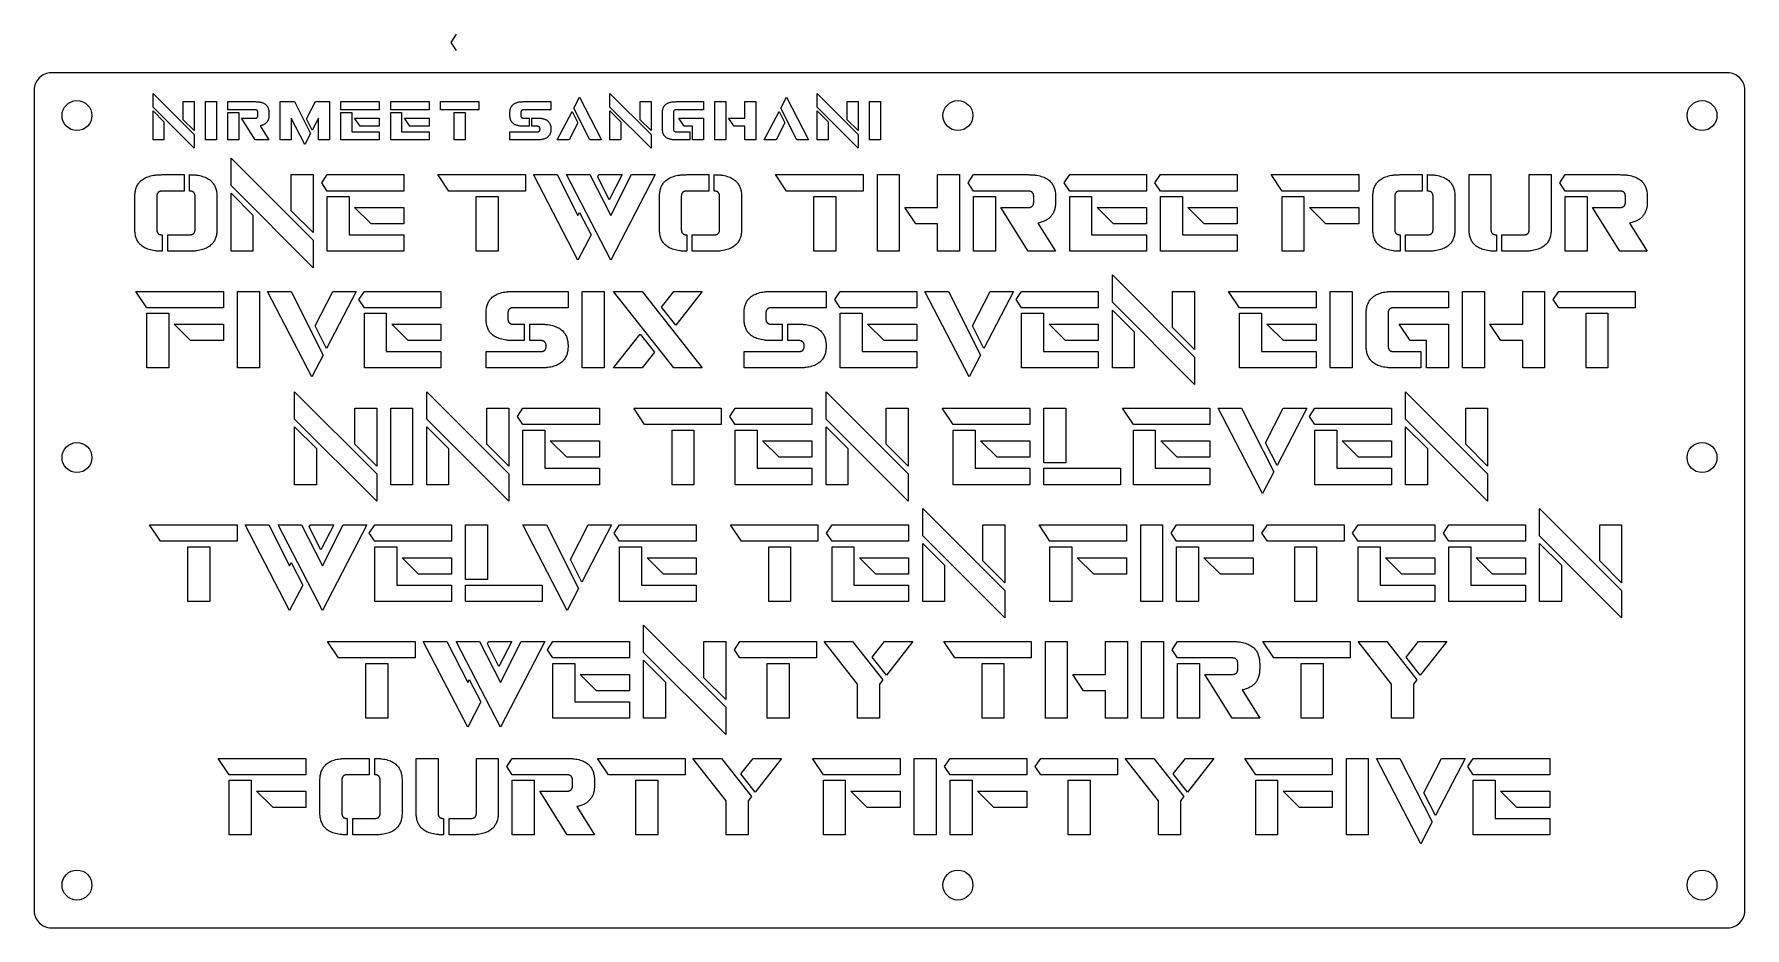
# Model space of a CAD drawing. Header units: millimetres. Extents: x 0 to 200, y -100 to 5.
import ezdxf

# ---------------------------------------------------------------- set-up
doc = ezdxf.new("R2010")
doc.units = ezdxf.units.MM
doc.layers.get('0').update_dxf_attribs({"linetype": 'CONTINUOUS'})

msp = doc.modelspace()

# ---------------------------------------------------------------- linework, layer by layer
for p, q in [((48.75, 3.56), (49.39, 4.52)), ((49.39, 2.6), (48.75, 3.56)), ((22.64, -4.33), (22.64, -3.37)), ((22.64, -3.37), (25.84, -3.37)), ((57.22, -3.37), (60.42, -3.37)), ((60.42, -3.37), (60.42, -4.33)), ((75.05, -3.37), (78.25, -3.37)), ((78.25, -3.37), (78.25, -4.33)), ((25.84, -4.33), (22.64, -4.33)), ((25.84, -7.85), (24.24, -5.29)), ((24.24, -5.29), (25.84, -5.29)), ((26.16, -4.97), (26.16, -4.65)), ((27.44, -4.65), (27.44, -4.97)), ((55.62, -4.97), (55.62, -4.65)), ((56.9, -4.65), (56.9, -4.97)), ((60.42, -4.33), (57.22, -4.33)), ((57.22, -5.29), (57.86, -5.29)), ((57.86, -5.29), (57.86, -6.25)), ((58.18, -6.25), (58.18, -5.29)), ((58.18, -5.29), (58.82, -5.29)), ((73.45, -6.57), (73.45, -4.65)), ((74.73, -4.65), (74.73, -6.57)), ((78.25, -4.33), (75.05, -4.33)), ((27.44, -7.85), (25.84, -7.85)), ((26.41, -6.2), (27.44, -7.85)), ((55.62, -7.85), (55.62, -6.89)), ((55.62, -6.89), (58.82, -6.89)), ((58.82, -7.85), (55.62, -7.85)), ((57.86, -6.25), (57.22, -6.25)), ((58.82, -6.25), (58.18, -6.25)), ((75.05, -6.89), (76.65, -6.89)), ((76.65, -7.85), (75.05, -7.85)), ((76.65, -6.89), (76.65, -7.85)), ((14.97, -11.91), (17.53, -11.91)), ((17.53, -11.91), (17.53, -13.83)), ((18.17, -13.83), (18.17, -11.91)), ((33.62, -12.87), (34.26, -11.91)), ((34.26, -11.91), (43.22, -11.91)), ((43.22, -11.91), (43.22, -13.83)), ((76.3, -11.91), (78.86, -11.91)), ((78.86, -11.91), (78.86, -13.83)), ((79.5, -13.83), (79.5, -11.91)), ((109.19, -12.87), (109.83, -11.91)), ((109.83, -11.91), (116.22, -11.91)), ((120.43, -12.87), (121.07, -11.91)), ((121.07, -11.91), (130.03, -11.91)), ((130.03, -11.91), (130.03, -13.83)), ((131.04, -12.87), (131.68, -11.91)), ((131.68, -11.91), (140.64, -11.91)), ((140.64, -11.91), (140.64, -13.83)), ((159.71, -11.91), (162.27, -11.91)), ((162.27, -11.91), (162.27, -13.83)), ((162.91, -13.83), (162.91, -11.91)), ((167.76, -18.31), (167.76, -11.91)), ((167.76, -11.91), (170.32, -11.91)), ((170.32, -11.91), (170.32, -18.31)), ((174.8, -18.31), (174.8, -11.91)), ((174.8, -11.91), (177.36, -11.91)), ((177.36, -11.91), (177.36, -18.31)), ((178.37, -12.87), (179.01, -11.91)), ((179.01, -11.91), (185.4, -11.91)), ((17.53, -13.83), (14.97, -13.83)), ((34.26, -13.83), (33.62, -12.87)), ((43.22, -13.83), (34.26, -13.83)), ((78.86, -13.83), (76.3, -13.83)), ((109.83, -13.83), (109.19, -12.87)), ((116.22, -13.83), (109.83, -13.83)), ((121.07, -13.83), (120.43, -12.87)), ((130.03, -13.83), (121.07, -13.83)), ((131.68, -13.83), (131.04, -12.87)), ((140.64, -13.83), (131.68, -13.83)), ((162.27, -13.83), (159.71, -13.83)), ((179.01, -13.83), (178.37, -12.87)), ((185.4, -13.83), (179.01, -13.83)), ((11.77, -18.31), (11.77, -14.47)), ((14.33, -14.47), (14.33, -18.31)), ((18.81, -18.31), (18.81, -14.47)), ((21.36, -14.47), (21.36, -18.31)), ((73.11, -18.31), (73.11, -14.47)), ((75.66, -14.47), (75.66, -18.31)), ((80.14, -18.31), (80.14, -14.47)), ((82.7, -14.47), (82.7, -18.31)), ((116.22, -20.87), (113.02, -15.75)), ((113.02, -15.75), (116.22, -15.75)), ((116.86, -15.11), (116.86, -14.47)), ((119.42, -14.47), (119.42, -15.11)), ((156.51, -18.31), (156.51, -14.47)), ((159.07, -14.47), (159.07, -18.31)), ((163.55, -18.31), (163.55, -14.47)), ((166.11, -14.47), (166.11, -18.31)), ((185.4, -20.87), (182.2, -15.75)), ((182.2, -15.75), (185.4, -15.75)), ((186.04, -15.11), (186.04, -14.47)), ((188.6, -14.47), (188.6, -15.11)), ((117.36, -17.57), (119.42, -20.87)), ((186.54, -17.57), (188.6, -20.87)), ((14.97, -18.95), (14.97, -20.87)), ((15.61, -20.87), (15.61, -18.95)), ((15.61, -18.95), (18.17, -18.95)), ((76.3, -18.95), (76.3, -20.87)), ((76.94, -20.87), (76.94, -18.95)), ((76.94, -18.95), (79.5, -18.95)), ((159.71, -18.95), (159.71, -20.87)), ((160.35, -20.87), (160.35, -18.95)), ((160.35, -18.95), (162.91, -18.95)), ((170.96, -18.95), (170.96, -20.87)), ((171.6, -20.87), (171.6, -18.95)), ((171.6, -18.95), (174.16, -18.95)), ((18.17, -20.87), (15.61, -20.87)), ((79.5, -20.87), (76.94, -20.87)), ((119.42, -20.87), (116.22, -20.87)), ((162.91, -20.87), (160.35, -20.87)), ((174.16, -20.87), (171.6, -20.87)), ((188.6, -20.87), (185.4, -20.87)), ((37.32, -25.56), (37.65, -25.56)), ((56.02, -25.56), (62.42, -25.56)), ((62.42, -25.56), (62.42, -27.48)), ((86.19, -25.56), (92.59, -25.56)), ((92.59, -25.56), (92.59, -27.48)), ((93.6, -26.52), (94.24, -25.56)), ((94.24, -25.56), (103.2, -25.56)), ((103.2, -25.56), (103.2, -27.48)), ((114.81, -26.52), (115.45, -25.56)), ((115.45, -25.56), (124.41, -25.56)), ((124.41, -25.56), (124.41, -27.48)), ((158.94, -25.56), (165.34, -25.56)), ((165.34, -25.56), (165.34, -27.48)), ((62.42, -27.48), (56.02, -27.48)), ((92.59, -27.48), (86.19, -27.48)), ((94.24, -27.48), (93.6, -26.52)), ((103.2, -27.48), (94.24, -27.48)), ((115.45, -27.48), (114.81, -26.52)), ((124.41, -27.48), (115.45, -27.48)), ((165.34, -27.48), (158.94, -27.48)), ((52.83, -28.76), (52.83, -28.12)), ((55.38, -28.12), (55.38, -28.76)), ((56.02, -29.4), (57.3, -29.4)), ((57.3, -29.4), (57.3, -31.32)), ((57.94, -31.32), (57.94, -29.4)), ((57.94, -29.4), (59.22, -29.4)), ((82.99, -28.76), (82.99, -28.12)), ((85.55, -28.12), (85.55, -28.76)), ((86.19, -29.4), (87.47, -29.4)), ((87.47, -29.4), (87.47, -31.32)), ((88.11, -31.32), (88.11, -29.4)), ((88.11, -29.4), (89.39, -29.4)), ((155.74, -31.96), (155.74, -28.12)), ((158.3, -28.12), (158.3, -31.96)), ((57.3, -31.32), (56.02, -31.32)), ((59.22, -31.32), (57.94, -31.32)), ((87.47, -31.32), (86.19, -31.32)), ((89.39, -31.32), (88.11, -31.32)), ((52.83, -34.52), (52.83, -32.6)), ((52.83, -32.6), (59.22, -32.6)), ((82.99, -34.52), (82.99, -32.6)), ((82.99, -32.6), (89.39, -32.6)), ((158.94, -32.6), (162.14, -32.6)), ((162.14, -32.6), (162.14, -34.52)), ((59.22, -34.52), (52.83, -34.52)), ((89.39, -34.52), (82.99, -34.52)), ((162.14, -34.52), (158.94, -34.52)), ((56.5, -40.18), (57.14, -39.22)), ((57.14, -39.22), (66.1, -39.22)), ((66.1, -39.22), (66.1, -41.14)), ((81.33, -40.18), (81.97, -39.22)), ((81.97, -39.22), (90.93, -39.22)), ((90.93, -39.22), (90.93, -41.14)), ((149.09, -40.18), (149.73, -39.22)), ((149.73, -39.22), (158.68, -39.22)), ((158.68, -39.22), (158.68, -41.14)), ((57.14, -41.14), (56.5, -40.18)), ((66.1, -41.14), (57.14, -41.14)), ((81.97, -41.14), (81.33, -40.18)), ((90.93, -41.14), (81.97, -41.14)), ((149.73, -41.14), (149.09, -40.18)), ((158.68, -41.14), (149.73, -41.14)), ((39.18, -53.83), (39.82, -52.87)), ((39.82, -54.79), (39.18, -53.83)), ((39.82, -52.87), (48.78, -52.87)), ((48.78, -52.87), (48.78, -54.79)), ((67.81, -53.83), (68.45, -52.87)), ((68.45, -54.79), (67.81, -53.83)), ((68.45, -52.87), (77.41, -52.87)), ((77.41, -52.87), (77.41, -54.79)), ((132.93, -53.83), (133.57, -52.87)), ((133.57, -54.79), (132.93, -53.83)), ((133.57, -52.87), (142.53, -52.87)), ((142.53, -52.87), (142.53, -54.79)), ((154.15, -53.83), (154.79, -52.87)), ((154.79, -54.79), (154.15, -53.83)), ((154.79, -52.87), (163.75, -52.87)), ((163.75, -52.87), (163.75, -54.79)), ((164.76, -53.83), (165.39, -52.87)), ((165.39, -54.79), (164.76, -53.83)), ((165.39, -52.87), (174.35, -52.87)), ((174.35, -52.87), (174.35, -54.79)), ((48.78, -54.79), (39.82, -54.79)), ((77.41, -54.79), (68.45, -54.79)), ((142.53, -54.79), (133.57, -54.79)), ((163.75, -54.79), (154.79, -54.79)), ((174.35, -54.79), (165.39, -54.79)), ((60, -67.48), (60.64, -66.52)), ((60.64, -68.44), (60, -67.48)), ((60.64, -66.52), (69.6, -66.52)), ((69.6, -66.52), (69.6, -68.44)), ((133.04, -67.48), (133.68, -66.52)), ((133.68, -68.44), (133.04, -67.48)), ((133.68, -66.52), (140.08, -66.52)), ((69.6, -68.44), (60.64, -68.44)), ((140.08, -68.44), (133.68, -68.44)), ((140.72, -69.72), (140.72, -69.08)), ((143.28, -69.08), (143.28, -69.72)), ((140.08, -75.48), (136.88, -70.36)), ((136.88, -70.36), (140.08, -70.36)), ((141.22, -72.18), (143.28, -75.48)), ((143.28, -75.48), (140.08, -75.48)), ((36.61, -80.18), (39.17, -80.18)), ((39.17, -80.18), (39.17, -82.1)), ((39.81, -82.1), (39.81, -80.18)), ((44.66, -86.57), (44.66, -80.18)), ((44.66, -80.18), (47.22, -80.18)), ((47.22, -80.18), (47.22, -86.57)), ((51.7, -86.57), (51.7, -80.18)), ((51.7, -80.18), (54.25, -80.18)), ((54.25, -80.18), (54.25, -86.57)), ((55.26, -81.14), (55.9, -80.18)), ((55.9, -82.1), (55.26, -81.14)), ((55.9, -80.18), (62.3, -80.18)), ((117.05, -81.14), (117.69, -80.18)), ((117.69, -82.1), (117.05, -81.14)), ((117.69, -80.18), (126.65, -80.18)), ((126.65, -80.18), (126.65, -82.1)), ((167.6, -81.14), (168.24, -80.18)), ((168.24, -82.1), (167.6, -81.14)), ((168.24, -80.18), (177.2, -80.18)), ((177.2, -80.18), (177.2, -82.1)), ((33.41, -86.57), (33.41, -82.74)), ((35.97, -82.74), (35.97, -86.57)), ((39.17, -82.1), (36.61, -82.1)), ((40.45, -86.57), (40.45, -82.74)), ((43.01, -82.74), (43.01, -86.57)), ((62.3, -82.1), (55.9, -82.1)), ((62.94, -83.37), (62.94, -82.74)), ((65.5, -82.74), (65.5, -83.37)), ((126.65, -82.1), (117.69, -82.1)), ((177.2, -82.1), (168.24, -82.1)), ((62.3, -89.13), (59.1, -84.01)), ((59.1, -84.01), (62.3, -84.01)), ((63.44, -85.83), (65.5, -89.13)), ((36.61, -87.21), (36.61, -89.13)), ((37.25, -89.13), (37.25, -87.21)), ((37.25, -87.21), (39.81, -87.21)), ((47.86, -87.21), (47.86, -89.13)), ((48.5, -89.13), (48.5, -87.21)), ((48.5, -87.21), (51.06, -87.21)), ((39.81, -89.13), (37.25, -89.13)), ((51.06, -89.13), (48.5, -89.13)), ((65.5, -89.13), (62.3, -89.13))]:
    msp.add_line(p, q)
msp.add_lwpolyline([(198, -100, 0.414214), (200, -98), (200, -2, 0.414214), (198, 0), (2, 0, 0.414214), (0, -2), (0, -98, 0.414214), (2, -100)], format="xyb", close=True)
for points in [[(13.9, -2.41), (18.69, -7.21), (18.69, -8.81), (13.9, -4.01)], [(17.41, -5.48), (17.41, -3.37), (18.69, -3.37), (18.69, -6.76)], [(20.03, -3.37), (21.31, -3.37), (21.31, -7.85), (20.03, -7.85)], [(30.05, -5.29), (30.05, -7.85), (28.77, -7.85), (28.77, -3.37), (30.44, -3.37), (32.31, -7.1), (31.65, -8.37)], [(34.53, -3.37), (34.53, -7.85), (33.25, -7.85), (33.25, -5.29), (32.51, -6.72), (31.84, -5.39), (32.87, -3.37)], [(40.34, -4.33), (35.86, -4.33), (35.86, -3.37), (40.34, -3.37)], [(46.16, -4.33), (41.68, -4.33), (41.68, -3.37), (46.16, -3.37)], [(51.97, -4.33), (47.49, -4.33), (47.49, -3.37), (51.97, -3.37)], [(63.08, -4.13), (63.75, -2.85), (66.34, -7.85), (64.96, -7.85)], [(67.32, -2.41), (72.12, -7.21), (72.12, -8.81), (67.32, -4.01)], [(70.84, -5.48), (70.84, -3.37), (72.12, -3.37), (72.12, -6.76)], [(79.58, -3.37), (80.86, -3.37), (80.86, -7.85), (79.58, -7.85)], [(83.1, -6.25), (81.82, -6.25), (81.18, -5.29), (83.1, -5.29), (83.1, -3.37), (84.38, -3.37), (84.38, -7.85), (83.1, -7.85)], [(87.29, -4.13), (87.95, -2.85), (90.54, -7.85), (89.17, -7.85)], [(91.53, -2.41), (96.33, -7.21), (96.33, -8.81), (91.53, -4.01)], [(95.05, -5.48), (95.05, -3.37), (96.33, -3.37), (96.33, -6.76)], [(97.66, -3.37), (98.94, -3.37), (98.94, -7.85), (97.66, -7.85)], [(15.17, -5.74), (15.17, -7.85), (13.9, -7.85), (13.9, -4.46)], [(23.92, -7.85), (22.64, -7.85), (22.64, -4.65), (23.92, -4.65)], [(35.86, -4.65), (37.14, -4.65), (37.14, -6.89), (40.34, -6.89), (40.34, -7.85), (35.86, -7.85)], [(40.34, -6.25), (38.1, -6.25), (37.46, -5.29), (40.34, -5.29)], [(41.68, -4.65), (42.96, -4.65), (42.96, -6.89), (46.16, -6.89), (46.16, -7.85), (41.68, -7.85)], [(46.16, -6.25), (43.92, -6.25), (43.28, -5.29), (46.16, -5.29)], [(49.09, -4.65), (50.37, -4.65), (50.37, -7.85), (49.09, -7.85)], [(63.56, -5.83), (62.53, -7.85), (61.15, -7.85), (62.89, -4.51)], [(68.6, -5.74), (68.6, -7.85), (67.32, -7.85), (67.32, -4.46)], [(78.25, -7.85), (76.97, -7.85), (76.97, -6.25), (76.01, -6.25), (75.37, -5.29), (78.25, -5.29)], [(87.77, -5.83), (86.74, -7.85), (85.36, -7.85), (87.1, -4.51)], [(92.81, -5.74), (92.81, -7.85), (91.53, -7.85), (91.53, -4.46)], [(23.01, -9.99), (32.61, -19.59), (32.61, -22.79), (23.01, -13.19)], [(23.01, -10), (23.02, -10)], [(30.05, -16.13), (30.05, -11.91), (32.61, -11.91), (32.61, -18.69)], [(57.44, -13.83), (48.49, -13.83), (47.21, -11.91), (57.44, -11.91)], [(65.11, -18.95), (63.57, -21.91), (58.39, -11.91), (61.14, -11.91), (63.57, -16.69), (63.75, -16.33)], [(67.41, -16.69), (69.84, -11.91), (72.59, -11.91), (67.41, -21.91), (62.23, -11.91), (64.98, -11.91)], [(65.88, -12.16), (66, -11.91), (68.76, -11.91), (67.24, -14.84)], [(96.93, -13.83), (87.97, -13.83), (86.69, -11.91), (96.93, -11.91)], [(98.58, -11.91), (101.14, -11.91), (101.14, -20.87), (98.58, -20.87)], [(105.62, -17.67), (103.06, -17.67), (101.78, -15.75), (105.62, -15.75), (105.62, -11.91), (108.18, -11.91), (108.18, -20.87), (105.62, -20.87)], [(154.86, -13.83), (145.91, -13.83), (144.63, -11.91), (154.86, -11.91)], [(25.57, -16.64), (25.57, -20.87), (23.01, -20.87), (23.01, -14.09)], [(34.26, -14.47), (36.82, -14.47), (36.82, -18.95), (43.22, -18.95), (43.22, -20.87), (34.26, -20.87)], [(43.22, -17.67), (39.38, -17.67), (37.46, -15.75), (43.22, -15.75)], [(51.69, -14.47), (54.25, -14.47), (54.25, -20.87), (51.69, -20.87)], [(91.17, -14.47), (93.73, -14.47), (93.73, -20.87), (91.17, -20.87)], [(112.38, -20.87), (109.83, -20.87), (109.83, -14.47), (112.38, -14.47)], [(121.07, -14.47), (123.63, -14.47), (123.63, -18.95), (130.03, -18.95), (130.03, -20.87), (121.07, -20.87)], [(130.03, -17.67), (126.19, -17.67), (124.27, -15.75), (130.03, -15.75)], [(131.68, -14.47), (134.24, -14.47), (134.24, -18.95), (140.64, -18.95), (140.64, -20.87), (131.68, -20.87)], [(140.64, -17.67), (136.8, -17.67), (134.88, -15.75), (140.64, -15.75)], [(148.46, -20.87), (145.91, -20.87), (145.91, -14.47), (148.46, -14.47)], [(154.86, -17.67), (151.02, -17.67), (149.1, -15.75), (154.86, -15.75)], [(181.56, -20.87), (179.01, -20.87), (179.01, -14.47), (181.56, -14.47)], [(126.06, -23.64), (135.66, -33.24), (135.66, -36.44), (126.06, -26.84)], [(22.13, -27.48), (13.18, -27.48), (11.9, -25.56), (22.13, -25.56)], [(23.78, -25.56), (26.34, -25.56), (26.34, -34.52), (23.78, -34.52)], [(33.79, -33.01), (32.47, -35.56), (27.29, -25.56), (30.04, -25.56)], [(32.85, -29.61), (34.9, -25.56), (37.65, -25.56), (34.19, -32.26)], [(47.56, -27.48), (38.6, -27.48), (37.96, -26.52), (38.6, -25.56), (47.56, -25.56)], [(37.96, -26.52), (38.6, -25.56), (47.56, -25.56), (47.56, -27.48), (38.6, -27.48)], [(64.07, -25.56), (66.63, -25.56), (66.63, -34.52), (64.07, -34.52)], [(78.11, -34.52), (74.78, -34.52), (67.74, -25.56), (71.07, -25.56)], [(73.34, -27.39), (74.78, -25.56), (78.11, -25.56), (75.01, -29.51)], [(110.65, -33.01), (109.33, -35.56), (104.14, -25.56), (106.89, -25.56)], [(109.7, -29.61), (111.76, -25.56), (114.51, -25.56), (111.04, -32.26)], [(133.1, -29.79), (133.1, -25.56), (135.66, -25.56), (135.66, -32.34)], [(149.89, -27.48), (140.93, -27.48), (139.65, -25.56), (149.89, -25.56)], [(151.53, -25.56), (154.09, -25.56), (154.09, -34.52), (151.53, -34.52)], [(166.99, -25.56), (169.55, -25.56), (169.55, -34.52), (166.99, -34.52)], [(174.03, -31.32), (171.47, -31.32), (170.19, -29.4), (174.03, -29.4), (174.03, -25.56), (176.59, -25.56), (176.59, -34.52), (174.03, -34.52)], [(187.19, -27.48), (178.24, -27.48), (177.6, -26.52), (178.24, -25.56), (187.19, -25.56)], [(128.62, -30.3), (128.62, -34.52), (126.06, -34.52), (126.06, -27.74)], [(15.74, -34.52), (13.18, -34.52), (13.18, -28.12), (15.74, -28.12)], [(22.13, -31.32), (18.29, -31.32), (16.38, -29.4), (22.13, -29.4)], [(38.6, -28.12), (41.16, -28.12), (41.16, -32.6), (47.56, -32.6), (47.56, -34.52), (38.6, -34.52)], [(47.56, -31.32), (43.72, -31.32), (41.8, -29.4), (47.56, -29.4)], [(94.24, -28.12), (96.8, -28.12), (96.8, -32.6), (103.2, -32.6), (103.2, -34.52), (94.24, -34.52)], [(103.2, -31.32), (99.36, -31.32), (97.44, -29.4), (103.2, -29.4)], [(115.45, -28.12), (118.01, -28.12), (118.01, -32.6), (124.41, -32.6), (124.41, -34.52), (115.45, -34.52)], [(124.41, -31.32), (120.57, -31.32), (118.65, -29.4), (124.41, -29.4)], [(140.93, -28.12), (143.49, -28.12), (143.49, -32.6), (149.89, -32.6), (149.89, -34.52), (140.93, -34.52)], [(149.89, -31.32), (146.05, -31.32), (144.13, -29.4), (149.89, -29.4)], [(165.34, -34.52), (162.78, -34.52), (162.78, -31.32), (160.86, -31.32), (159.58, -29.4), (165.34, -29.4)], [(181.44, -28.12), (183.99, -28.12), (183.99, -34.52), (181.44, -34.52)], [(72.51, -32.69), (71.07, -34.52), (67.74, -34.52), (70.85, -30.57)], [(30.44, -37.3), (40.04, -46.89), (40.04, -50.09), (30.44, -40.5)], [(45.89, -37.3), (55.49, -46.89), (55.49, -50.09), (45.89, -40.5)], [(92.58, -37.3), (102.18, -46.89), (102.18, -50.09), (92.58, -40.5)], [(160.33, -37.3), (169.93, -46.89), (169.93, -50.09), (160.33, -40.5)], [(37.48, -43.44), (37.48, -39.22), (40.04, -39.22), (40.04, -46)], [(41.69, -39.22), (44.24, -39.22), (44.24, -48.17), (41.69, -48.17)], [(52.93, -43.44), (52.93, -39.22), (55.49, -39.22), (55.49, -46)], [(80.32, -41.14), (71.37, -41.14), (70.09, -39.22), (80.32, -39.22)], [(99.62, -43.44), (99.62, -39.22), (102.18, -39.22), (102.18, -46)], [(116.4, -41.14), (107.45, -41.14), (106.17, -39.22), (116.4, -39.22)], [(120.61, -45.61), (118.05, -45.61), (118.05, -39.22), (120.61, -39.22)], [(137.47, -41.14), (128.51, -41.14), (127.23, -39.22), (137.47, -39.22)], [(144.92, -46.66), (143.6, -49.22), (138.42, -39.22), (141.17, -39.22)], [(143.98, -43.26), (146.03, -39.22), (148.78, -39.22), (145.31, -45.91)], [(167.37, -43.44), (167.37, -39.22), (169.93, -39.22), (169.93, -46)], [(33, -43.95), (33, -48.17), (30.44, -48.17), (30.44, -41.39)], [(48.45, -43.95), (48.45, -48.17), (45.89, -48.17), (45.89, -41.39)], [(57.14, -41.78), (59.7, -41.78), (59.7, -46.25), (66.1, -46.25), (66.1, -48.17), (57.14, -48.17)], [(74.57, -41.78), (77.13, -41.78), (77.13, -48.17), (74.57, -48.17)], [(81.97, -41.78), (84.53, -41.78), (84.53, -46.25), (90.93, -46.25), (90.93, -48.17), (81.97, -48.17)], [(95.14, -43.95), (95.14, -48.17), (92.58, -48.17), (92.58, -41.39)], [(107.45, -41.78), (110.01, -41.78), (110.01, -46.25), (116.4, -46.25), (116.4, -48.17), (107.45, -48.17)], [(128.51, -41.78), (131.07, -41.78), (131.07, -46.25), (137.47, -46.25), (137.47, -48.17), (128.51, -48.17)], [(149.73, -41.78), (152.29, -41.78), (152.29, -46.25), (158.68, -46.25), (158.68, -48.17), (149.73, -48.17)], [(162.89, -43.95), (162.89, -48.17), (160.33, -48.17), (160.33, -41.39)], [(66.1, -44.97), (62.26, -44.97), (60.34, -43.06), (66.1, -43.06)], [(90.93, -44.97), (87.09, -44.97), (85.17, -43.06), (90.93, -43.06)], [(116.4, -44.97), (112.57, -44.97), (110.65, -43.06), (116.4, -43.06)], [(137.47, -44.97), (133.63, -44.97), (131.71, -43.06), (137.47, -43.06)], [(158.68, -44.97), (154.85, -44.97), (152.93, -43.06), (158.68, -43.06)], [(118.05, -46.25), (127.01, -46.25), (127.01, -48.17), (118.05, -48.17)], [(103.89, -50.95), (113.49, -60.55), (113.49, -63.75), (103.89, -54.15)], [(176, -50.95), (185.6, -60.55), (185.6, -63.75), (176, -54.15)], [(23.73, -54.79), (14.77, -54.79), (13.49, -52.87), (23.73, -52.87)], [(31.39, -59.91), (29.86, -62.87), (24.67, -52.87), (27.43, -52.87), (29.86, -57.65), (30.04, -57.29)], [(33.7, -57.65), (36.13, -52.87), (38.88, -52.87), (33.7, -62.87), (28.51, -52.87), (31.26, -52.87)], [(32.16, -53.12), (32.29, -52.87), (35.04, -52.87), (33.52, -55.8)], [(52.99, -59.27), (50.43, -59.27), (50.43, -52.87), (52.99, -52.87)], [(63.65, -60.32), (62.32, -62.87), (57.14, -52.87), (59.89, -52.87)], [(62.7, -56.91), (64.75, -52.87), (67.51, -52.87), (64.04, -59.56)], [(91.64, -54.79), (82.68, -54.79), (81.4, -52.87), (91.64, -52.87)], [(102.24, -54.79), (93.29, -54.79), (92.65, -53.83), (93.29, -52.87), (102.24, -52.87)], [(110.93, -57.09), (110.93, -52.87), (113.49, -52.87), (113.49, -59.65)], [(127.72, -54.79), (118.76, -54.79), (117.48, -52.87), (127.72, -52.87)], [(129.37, -52.87), (131.92, -52.87), (131.92, -61.83), (129.37, -61.83)], [(153.14, -54.79), (144.18, -54.79), (143.54, -53.83), (144.18, -52.87), (153.14, -52.87)], [(183.04, -57.09), (183.04, -52.87), (185.6, -52.87), (185.6, -59.65)], [(17.97, -55.43), (20.53, -55.43), (20.53, -61.83), (17.97, -61.83)], [(39.82, -55.43), (42.38, -55.43), (42.38, -59.91), (48.78, -59.91), (48.78, -61.83), (39.82, -61.83)], [(68.45, -55.43), (71.01, -55.43), (71.01, -59.91), (77.41, -59.91), (77.41, -61.83), (68.45, -61.83)], [(85.88, -55.43), (88.44, -55.43), (88.44, -61.83), (85.88, -61.83)], [(93.29, -55.43), (95.84, -55.43), (95.84, -59.91), (102.24, -59.91), (102.24, -61.83), (93.29, -61.83)], [(106.45, -57.6), (106.45, -61.83), (103.89, -61.83), (103.89, -55.04)], [(121.32, -61.83), (118.76, -61.83), (118.76, -55.43), (121.32, -55.43)], [(136.13, -61.83), (133.57, -61.83), (133.57, -55.43), (136.13, -55.43)], [(147.38, -55.43), (149.94, -55.43), (149.94, -61.83), (147.38, -61.83)], [(154.79, -55.43), (157.35, -55.43), (157.35, -59.91), (163.75, -59.91), (163.75, -61.83), (154.79, -61.83)], [(165.39, -55.43), (167.95, -55.43), (167.95, -59.91), (174.35, -59.91), (174.35, -61.83), (165.39, -61.83)], [(178.56, -57.6), (178.56, -61.83), (176, -61.83), (176, -55.04)], [(48.78, -58.63), (44.94, -58.63), (43.02, -56.71), (48.78, -56.71)], [(77.41, -58.63), (73.57, -58.63), (71.65, -56.71), (77.41, -56.71)], [(102.24, -58.63), (98.4, -58.63), (96.48, -56.71), (102.24, -56.71)], [(127.72, -58.63), (123.88, -58.63), (121.96, -56.71), (127.72, -56.71)], [(142.53, -58.63), (138.69, -58.63), (136.77, -56.71), (142.53, -56.71)], [(163.75, -58.63), (159.91, -58.63), (157.99, -56.71), (163.75, -56.71)], [(174.35, -58.63), (170.51, -58.63), (168.59, -56.71), (174.35, -56.71)], [(50.43, -59.91), (59.39, -59.91), (59.39, -61.83), (50.43, -61.83)], [(71.25, -64.6), (80.85, -74.2), (80.85, -77.4), (71.25, -67.8)], [(44.55, -68.44), (35.59, -68.44), (34.31, -66.52), (44.55, -66.52)], [(52.21, -73.56), (50.68, -76.52), (45.49, -66.52), (48.25, -66.52), (50.68, -71.3), (50.86, -70.94)], [(54.52, -71.3), (56.95, -66.52), (59.7, -66.52), (54.52, -76.52), (49.33, -66.52), (52.08, -66.52)], [(52.98, -66.77), (53.11, -66.52), (55.86, -66.52), (54.34, -69.45)], [(78.29, -70.75), (78.29, -66.52), (80.85, -66.52), (80.85, -73.3)], [(91.45, -68.44), (82.5, -68.44), (81.86, -67.48), (82.5, -66.52), (91.45, -66.52)], [(96.27, -71.49), (92.37, -66.52), (95.69, -66.52), (99.21, -71), (98.83, -71.49), (98.83, -75.48), (96.27, -75.48)], [(97.97, -68.35), (99.41, -66.52), (102.73, -66.52), (99.63, -70.47)], [(116.58, -68.44), (107.62, -68.44), (106.34, -66.52), (116.58, -66.52)], [(118.23, -66.52), (120.78, -66.52), (120.78, -75.48), (118.23, -75.48)], [(125.26, -72.28), (122.7, -72.28), (121.42, -70.36), (125.26, -70.36), (125.26, -66.52), (127.82, -66.52), (127.82, -75.48), (125.26, -75.48)], [(129.47, -66.52), (132.03, -66.52), (132.03, -75.48), (129.47, -75.48)], [(153.88, -68.44), (144.93, -68.44), (143.65, -66.52), (153.88, -66.52)], [(158.7, -71.49), (154.8, -66.52), (158.13, -66.52), (161.64, -71), (161.26, -71.49), (161.26, -75.48), (158.7, -75.48)], [(160.4, -68.35), (161.84, -66.52), (165.16, -66.52), (162.06, -70.47)], [(38.79, -69.08), (41.35, -69.08), (41.35, -75.48), (38.79, -75.48)], [(60.64, -69.08), (63.2, -69.08), (63.2, -73.56), (69.6, -73.56), (69.6, -75.48), (60.64, -75.48)], [(73.81, -71.26), (73.81, -75.48), (71.25, -75.48), (71.25, -68.7)], [(85.7, -69.08), (88.25, -69.08), (88.25, -75.48), (85.7, -75.48)], [(110.82, -69.08), (113.38, -69.08), (113.38, -75.48), (110.82, -75.48)], [(136.24, -75.48), (133.68, -75.48), (133.68, -69.08), (136.24, -69.08)], [(148.13, -69.08), (150.69, -69.08), (150.69, -75.48), (148.13, -75.48)], [(69.6, -72.28), (65.76, -72.28), (63.84, -70.36), (69.6, -70.36)], [(31.76, -82.1), (22.8, -82.1), (21.52, -80.18), (31.76, -80.18)], [(76.11, -82.1), (67.15, -82.1), (65.87, -80.18), (76.11, -80.18)], [(80.92, -85.14), (77.02, -80.18), (80.35, -80.18), (83.87, -84.65), (83.48, -85.14), (83.48, -89.13), (80.92, -89.13)], [(82.62, -82.01), (84.06, -80.18), (87.39, -80.18), (84.28, -84.12)], [(101.23, -82.1), (92.27, -82.1), (90.99, -80.18), (101.23, -80.18)], [(102.88, -80.18), (105.44, -80.18), (105.44, -89.13), (102.88, -89.13)], [(116.05, -82.1), (107.09, -82.1), (106.45, -81.14), (107.09, -80.18), (116.05, -80.18)], [(131.47, -85.14), (127.57, -80.18), (130.89, -80.18), (134.41, -84.65), (134.03, -85.14), (134.03, -89.13), (131.47, -89.13)], [(133.16, -82.01), (134.6, -80.18), (137.93, -80.18), (134.83, -84.12)], [(151.77, -82.1), (142.82, -82.1), (141.54, -80.18), (151.77, -80.18)], [(153.42, -80.18), (155.98, -80.18), (155.98, -89.13), (153.42, -89.13)], [(163.43, -87.62), (162.11, -90.18), (156.93, -80.18), (159.68, -80.18)], [(162.49, -84.22), (164.54, -80.18), (167.29, -80.18), (163.83, -86.87)], [(25.36, -89.13), (22.8, -89.13), (22.8, -82.74), (25.36, -82.74)], [(58.46, -89.13), (55.9, -89.13), (55.9, -82.74), (58.46, -82.74)], [(70.35, -82.74), (72.91, -82.74), (72.91, -89.13), (70.35, -89.13)], [(94.83, -89.13), (92.27, -89.13), (92.27, -82.74), (94.83, -82.74)], [(109.65, -89.13), (107.09, -89.13), (107.09, -82.74), (109.65, -82.74)], [(120.89, -82.74), (123.45, -82.74), (123.45, -89.13), (120.89, -89.13)], [(145.38, -89.13), (142.82, -89.13), (142.82, -82.74), (145.38, -82.74)], [(168.24, -82.74), (170.8, -82.74), (170.8, -87.21), (177.2, -87.21), (177.2, -89.13), (168.24, -89.13)], [(31.76, -85.93), (27.92, -85.93), (26, -84.01), (31.76, -84.01)], [(101.23, -85.93), (97.39, -85.93), (95.47, -84.01), (101.23, -84.01)], [(116.05, -85.93), (112.21, -85.93), (110.29, -84.01), (116.05, -84.01)], [(151.77, -85.93), (147.93, -85.93), (146.02, -84.01), (151.77, -84.01)], [(177.2, -85.93), (173.36, -85.93), (171.44, -84.01), (177.2, -84.01)]]:
    msp.add_lwpolyline(points, close=True)
for centre in [(5, -5), (108, -5), (195, -5), (5, -45), (195, -45), (5, -95), (108, -95), (195, -95)]:
    msp.add_circle(centre, 1.75)
for points in [[(25.84, -3.37), (27.44, -3.37), (27.44, -4.65)], [(55.62, -4.65), (55.62, -3.37), (57.22, -3.37)], [(73.45, -4.65), (73.45, -3.37), (75.05, -3.37)], [(26.16, -4.65), (26.16, -4.33), (25.84, -4.33)], [(25.84, -5.29), (26.16, -5.29), (26.16, -4.97)], [(27.44, -4.97), (27.44, -6), (26.41, -6.2)], [(57.22, -6.25), (55.62, -6.25), (55.62, -4.97)], [(57.22, -4.33), (56.9, -4.33), (56.9, -4.65)], [(56.9, -4.97), (56.9, -5.29), (57.22, -5.29)], [(58.82, -5.29), (60.42, -5.29), (60.42, -6.57)], [(75.05, -4.33), (74.73, -4.33), (74.73, -4.65)], [(59.14, -6.57), (59.14, -6.25), (58.82, -6.25)], [(58.82, -6.89), (59.14, -6.89), (59.14, -6.57)], [(60.42, -6.57), (60.42, -7.85), (58.82, -7.85)], [(75.05, -7.85), (73.45, -7.85), (73.45, -6.57)], [(74.73, -6.57), (74.73, -6.89), (75.05, -6.89)], [(11.77, -14.47), (11.77, -11.91), (14.97, -11.91)], [(18.17, -11.91), (21.36, -11.91), (21.36, -14.47)], [(73.11, -14.47), (73.11, -11.91), (76.3, -11.91)], [(79.5, -11.91), (82.7, -11.91), (82.7, -14.47)], [(116.22, -11.91), (119.42, -11.91), (119.42, -14.47)], [(156.51, -14.47), (156.51, -11.91), (159.71, -11.91)], [(162.91, -11.91), (166.11, -11.91), (166.11, -14.47)], [(185.4, -11.91), (188.6, -11.91), (188.6, -14.47)], [(14.97, -13.83), (14.33, -13.83), (14.33, -14.47)], [(18.81, -14.47), (18.81, -13.83), (18.17, -13.83)], [(76.3, -13.83), (75.66, -13.83), (75.66, -14.47)], [(80.14, -14.47), (80.14, -13.83), (79.5, -13.83)], [(116.86, -14.47), (116.86, -13.83), (116.22, -13.83)], [(159.71, -13.83), (159.07, -13.83), (159.07, -14.47)], [(163.55, -14.47), (163.55, -13.83), (162.91, -13.83)], [(186.04, -14.47), (186.04, -13.83), (185.4, -13.83)], [(116.22, -15.75), (116.86, -15.75), (116.86, -15.11)], [(119.42, -15.11), (119.42, -17.16), (117.36, -17.57)], [(185.4, -15.75), (186.04, -15.75), (186.04, -15.11)], [(188.6, -15.11), (188.6, -17.16), (186.54, -17.57)], [(14.97, -20.87), (11.77, -20.87), (11.77, -18.31)], [(14.33, -18.31), (14.33, -18.95), (14.97, -18.95)], [(21.36, -18.31), (21.36, -20.87), (18.17, -20.87)], [(18.17, -18.95), (18.81, -18.95), (18.81, -18.31)], [(76.3, -20.87), (73.11, -20.87), (73.11, -18.31)], [(75.66, -18.31), (75.66, -18.95), (76.3, -18.95)], [(82.7, -18.31), (82.7, -20.87), (79.5, -20.87)], [(79.5, -18.95), (80.14, -18.95), (80.14, -18.31)], [(159.71, -20.87), (156.51, -20.87), (156.51, -18.31)], [(159.07, -18.31), (159.07, -18.95), (159.71, -18.95)], [(166.11, -18.31), (166.11, -20.87), (162.91, -20.87)], [(162.91, -18.95), (163.55, -18.95), (163.55, -18.31)], [(170.96, -20.87), (167.76, -20.87), (167.76, -18.31)], [(170.32, -18.31), (170.32, -18.95), (170.96, -18.95)], [(177.36, -18.31), (177.36, -20.87), (174.16, -20.87)], [(174.16, -18.95), (174.8, -18.95), (174.8, -18.31)], [(52.83, -28.12), (52.83, -25.56), (56.02, -25.56)], [(82.99, -28.12), (82.99, -25.56), (86.19, -25.56)], [(155.74, -28.12), (155.74, -25.56), (158.94, -25.56)], [(56.02, -27.48), (55.38, -27.48), (55.38, -28.12)], [(86.19, -27.48), (85.55, -27.48), (85.55, -28.12)], [(158.94, -27.48), (158.3, -27.48), (158.3, -28.12)], [(56.02, -31.32), (52.83, -31.32), (52.83, -28.76)], [(55.38, -28.76), (55.38, -29.4), (56.02, -29.4)], [(59.22, -29.4), (62.42, -29.4), (62.42, -31.96)], [(86.19, -31.32), (82.99, -31.32), (82.99, -28.76)], [(85.55, -28.76), (85.55, -29.4), (86.19, -29.4)], [(89.39, -29.4), (92.59, -29.4), (92.59, -31.96)], [(59.86, -31.96), (59.86, -31.32), (59.22, -31.32)], [(59.22, -32.6), (59.86, -32.6), (59.86, -31.96)], [(62.42, -31.96), (62.42, -34.52), (59.22, -34.52)], [(90.03, -31.96), (90.03, -31.32), (89.39, -31.32)], [(89.39, -32.6), (90.03, -32.6), (90.03, -31.96)], [(92.59, -31.96), (92.59, -34.52), (89.39, -34.52)], [(158.94, -34.52), (155.74, -34.52), (155.74, -31.96)], [(158.3, -31.96), (158.3, -32.6), (158.94, -32.6)], [(140.08, -66.52), (143.28, -66.52), (143.28, -69.08)], [(140.72, -69.08), (140.72, -68.44), (140.08, -68.44)], [(140.08, -70.36), (140.72, -70.36), (140.72, -69.72)], [(143.28, -69.72), (143.28, -71.78), (141.22, -72.18)], [(33.41, -82.74), (33.41, -80.18), (36.61, -80.18)], [(39.81, -80.18), (43.01, -80.18), (43.01, -82.74)], [(62.3, -80.18), (65.5, -80.18), (65.5, -82.74)], [(36.61, -82.1), (35.97, -82.1), (35.97, -82.74)], [(40.45, -82.74), (40.45, -82.1), (39.81, -82.1)], [(62.94, -82.74), (62.94, -82.1), (62.3, -82.1)], [(62.3, -84.01), (62.94, -84.01), (62.94, -83.37)], [(65.5, -83.37), (65.5, -85.43), (63.44, -85.83)], [(36.61, -89.13), (33.41, -89.13), (33.41, -86.57)], [(35.97, -86.57), (35.97, -87.21), (36.61, -87.21)], [(43.01, -86.57), (43.01, -89.13), (39.81, -89.13)], [(39.81, -87.21), (40.45, -87.21), (40.45, -86.57)], [(47.86, -89.13), (44.66, -89.13), (44.66, -86.57)], [(47.22, -86.57), (47.22, -87.21), (47.86, -87.21)], [(54.25, -86.57), (54.25, -89.13), (51.06, -89.13)], [(51.06, -87.21), (51.7, -87.21), (51.7, -86.57)]]:
    msp.add_open_spline(points, degree=2)

doc.saveas('drawing.dxf')
